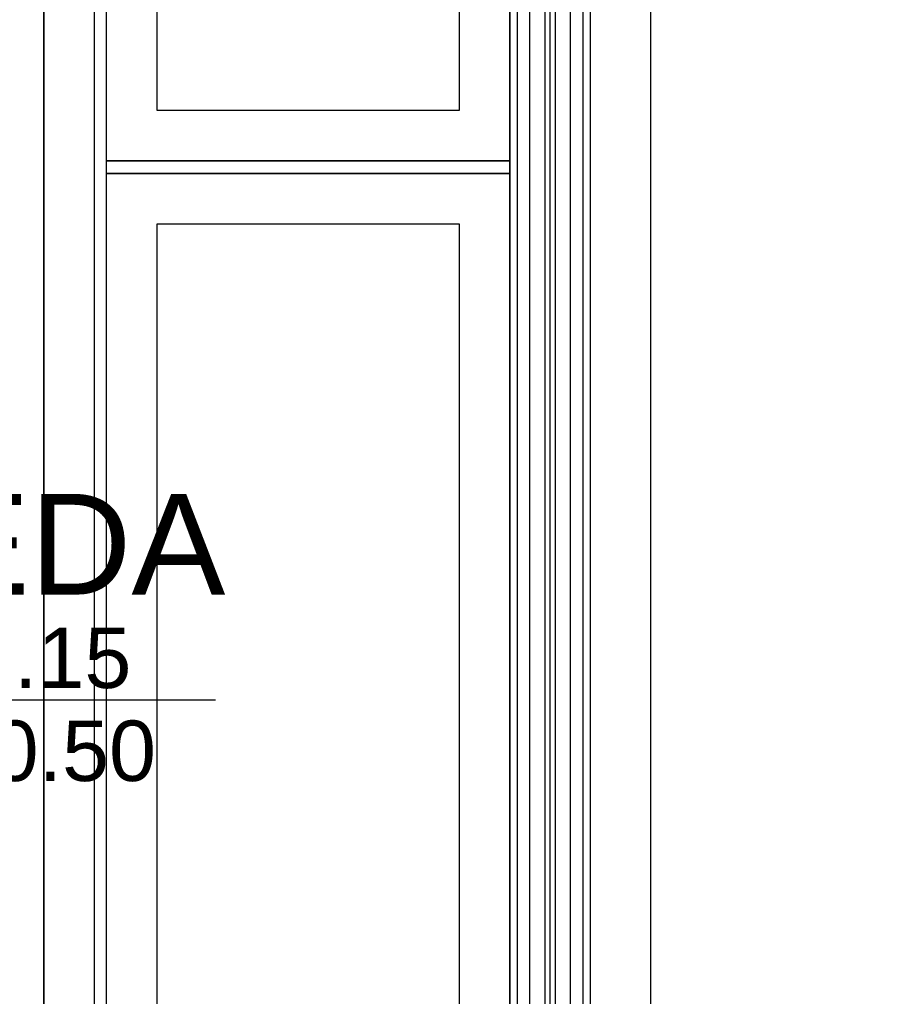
# Model space of a CAD drawing. Header units: metres. Extents: x 349075 to 349285, y 9281902 to 9282050.
# Drawn here: x 349102.787 to 349104.543, y 9281983.345 to 9281985.285 of the extents above; entities that cross this region are included whole.
import ezdxf

# ---------------------------------------------------------------- set-up
doc = ezdxf.new("R2010")
doc.units = ezdxf.units.M
doc.header["$LTSCALE"] = 0.25
for name, color, linetype, lineweight in [('0_VANOS', 30, 'Continuous', 9), ('ARQ-FONDO', 253, 'CONTINUOUS', 9), ('CUNETAS-RED', 5, 'CONTINUOUS', 18)]:
    doc.layers.add(name, color=color, linetype=linetype, lineweight=lineweight)
doc.styles.add('Arial_1', font='arial.ttf', dxfattribs={"height": 0.15})

# ---------------------------------------------------------------- blocks, each defined once
blk = doc.blocks.new('junta vereda 0.8')
at = {"layer": 'ARQ-FONDO'}
blk.add_lwpolyline([(0.0127, 0), (-0.0127, 0), (-0.0127, 0.8), (0.0127, 0.8)], close=True, dxfattribs=at)
blk = doc.blocks.new('verda pg edf 04')
at = {"layer": 'ARQ-FONDO', "elevation": -20.5486}
for points in [[(-10.815, 0.815), (-10.815, -2.185), (-11.615, -2.185), (-11.615, 0.815)], [(-10.915, 0.715), (-10.915, -2.085), (-11.515, -2.085), (-11.515, 0.715)], [(-10.815, -2.2104), (-10.815, -5.2104), (-11.615, -5.2104), (-11.615, -2.2104)], [(-10.915, -2.3104), (-10.915, -5.1104), (-11.515, -5.1104), (-11.515, -2.3104)]]:
    blk.add_lwpolyline(points, close=True, dxfattribs=at)
at = {"layer": 'ARQ-FONDO', "rotation": 270}
blk.add_blockref('junta vereda 0.8', (-11.615, -2.1977, -20.5486), dxfattribs=at)
blk = doc.blocks.new('Cotas de elevación - M_Cota de elevación - Destino rellenado-517392-Nivel 1')
at = {"layer": 'ARQ-FONDO'}
for p, q in [((0, -0.0015), (0, 0.0015)), ((-0.0015, 0), (0.013, 0))]:
    blk.add_line(p, q, dxfattribs=at)
blk.add_circle((0, 0), 0.001, dxfattribs=at)
blk = doc.blocks.new('VEREDA EDF 04 PGG')
at = {"layer": 'ARQ-FONDO', "lineweight": 5}
blk.add_blockref('verda pg edf 04', (-1.215, -0.815, 20.5486), dxfattribs=at)
at = {"layer": 'ARQ-FONDO', "xscale": 99.99999999999991, "yscale": 99.99999999999991, "zscale": 99.99999999999991}
blk.add_blockref('Cotas de elevación - M_Cota de elevación - Destino rellenado-517392-Nivel 1', (-13.9138, -4.0705, 20.5486), dxfattribs=at)
at = {"layer": 'ARQ-FONDO', "insert": (-14.3438, -3.6615, 20.5486), "char_height": 0.2, "width": 2.349898, "attachment_point": 1, "style": 'Arial_1'}
blk.add_mtext('\\pxqc;VEREDA', dxfattribs=at)
at = {"layer": 'ARQ-FONDO', "char_height": 0.12, "width": 0.902142, "attachment_point": 1, "line_spacing_factor": 0.941778, "style": 'Arial_1'}
for s, insert in [('NPT=+0.15', (-13.6381, -3.9271, 20.5486)), ('NT=+260.50', (-13.6639, -4.1118, 20.5486))]:
    blk.add_mtext(s, dxfattribs=dict(at, insert=insert))
blk = doc.blocks.new('red drenaje')
at = {"layer": 'CUNETAS-RED', "lineweight": 0}
for p, q in [((-48.1, 70.0031), (-48.1, 10.193)), ((-48.2, 69.7801), (-48.2, 10.193))]:
    blk.add_line(p, q, dxfattribs=at)
blk.add_lwpolyline([(-48.2, 10.193), (-48.2, 69.9031), (-48.6, 69.9031), (-48.6, 10.193)], close=True, dxfattribs=at)
blk = doc.blocks.new('*U1092')
at = {"layer": '0_VANOS', "linetype": 'Continuous'}
for p, q in [((3037.2524, 1360.5131), (3041.7624, 1360.5131)), ((3037.2524, 1360.5031), (3041.7624, 1360.5031)), ((3037.2524, 1360.4931), (3041.7624, 1360.4931))]:
    blk.add_line(p, q, dxfattribs=at)
blk.add_lwpolyline([(3037.2524, 1360.5431), (3041.7624, 1360.5431), (3041.7624, 1360.4631), (3037.2524, 1360.4631)], close=True, dxfattribs=at)
blk = doc.blocks.new('bloque pg edf 04')
at = {"layer": 'ARQ-FONDO'}
for p, q in [((-10.83, 29.62, 20.5486), (-10.83, 34.21, 20.5486)), ((-10.815, 34.21, 20.5486), (-10.815, 29.62, -0.6942)), ((-10.685, 34.21, 20.5486), (-10.685, 29.62, -0.6942)), ((-10.67, 34.21, 20.5486), (-10.67, 29.62, 20.5486))]:
    blk.add_line(p, q, dxfattribs=at)
at = {"layer": 'ARQ-FONDO', "ltscale": 0.7, "elevation": -684.9178}
blk.add_lwpolyline([(-10.55, 34.5), (-10.83, 34.5), (-10.83, 0.73), (-10.55, 0.73)], close=True, dxfattribs=at)
at = {"layer": 'ARQ-FONDO', "rotation": 270}
blk.add_blockref('*U1092', (-1371.2531, 3071.4224, 20.5486), dxfattribs=at)

msp = doc.modelspace()

# ---------------------------------------------------------------- linework, layer by layer
at = {"layer": 'ARQ-FONDO'}
msp.add_lwpolyline([(349103.7597, 9281987.2045), (349114.5897, 9281987.2045), (349114.5897, 9281952.0745), (349103.7597, 9281952.0745)], close=True, dxfattribs=at)

# ---------------------------------------------------------------- block references
at = {"layer": 'ARQ-FONDO', "lineweight": 5}
for name, p in [('bloque pg edf 04', (349114.5897, 9281952.0745)), ('VEREDA EDF 04 PGG', (349115.7897, 9281988.0045))]:
    msp.add_blockref(name, p, dxfattribs=at)
at = {"layer": 'CUNETAS-RED', "lineweight": 30}
msp.add_blockref('red drenaje', (349151.0347, 9281918.0014), dxfattribs=at)

doc.saveas('drawing.dxf')
